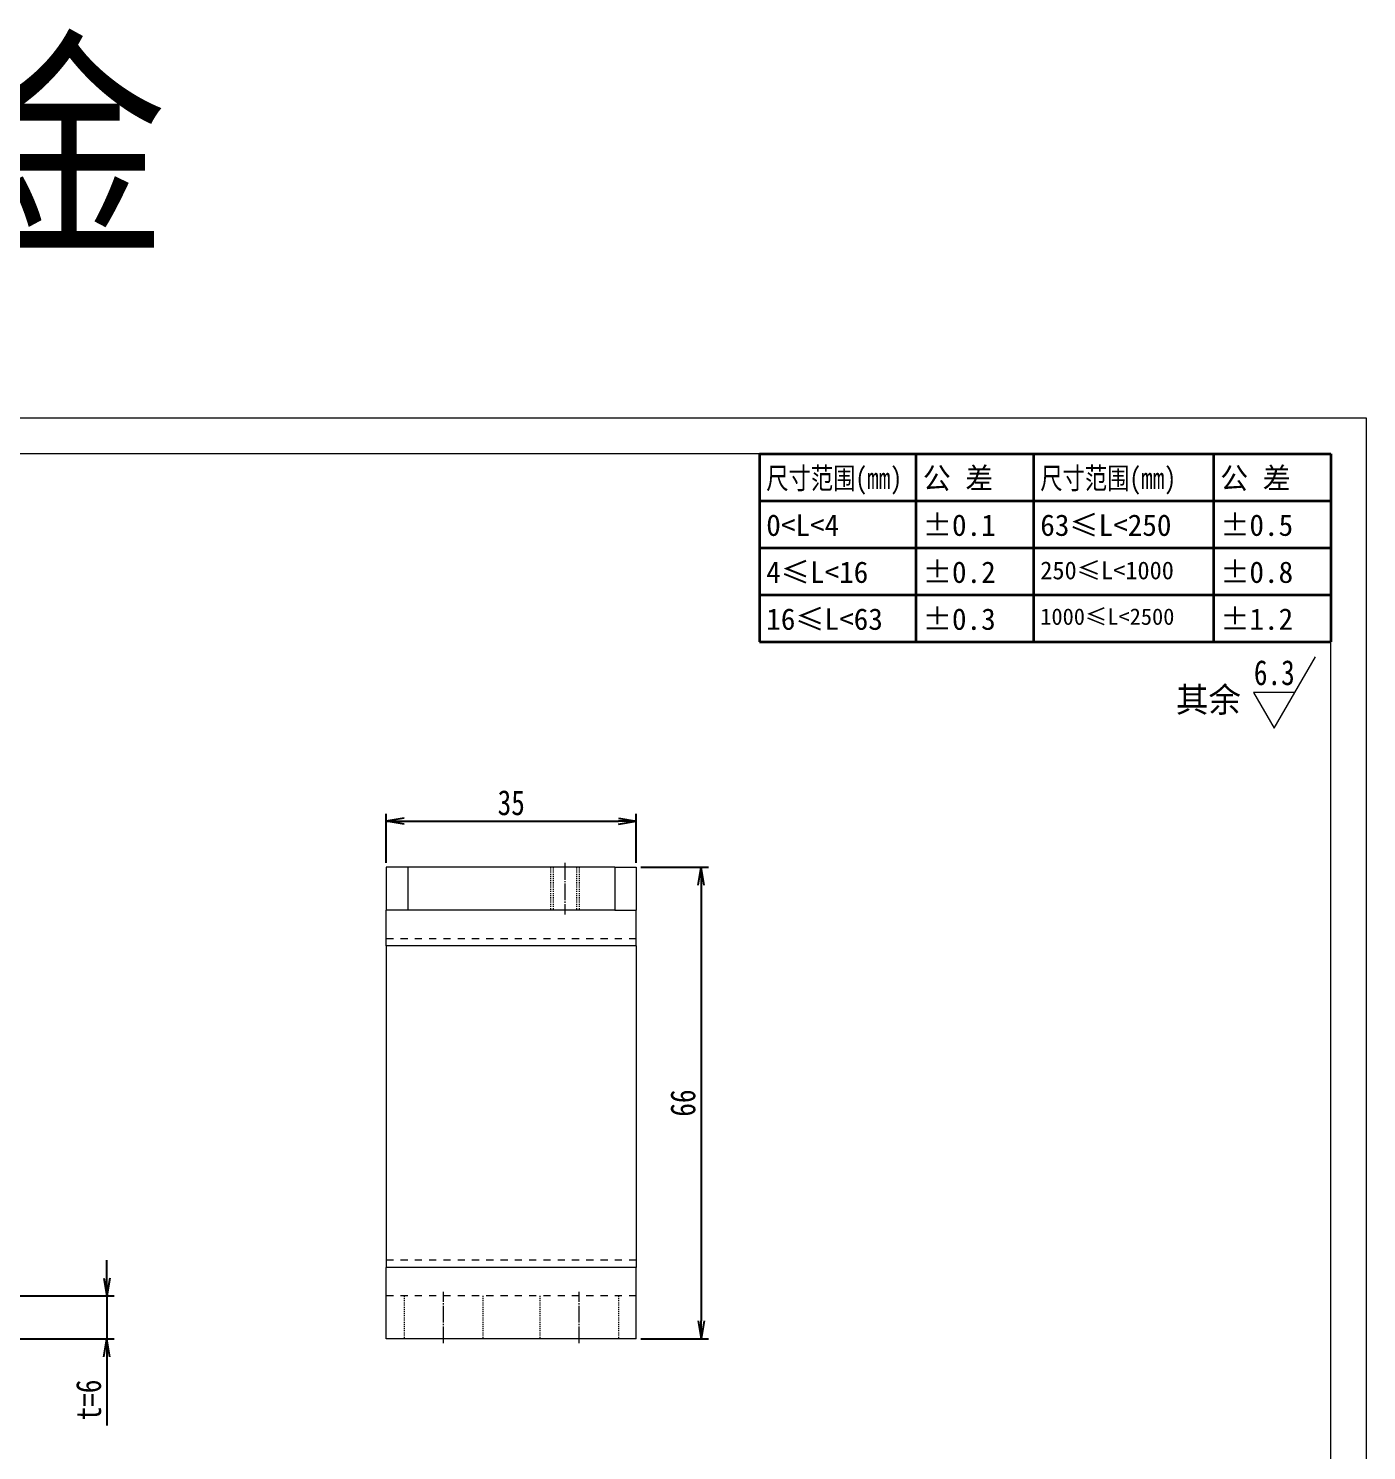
# Model space of a CAD drawing. Header units: millimetres. Extents: x -15766 to 80009, y -9701 to 15159.
# Drawn here: x -1893.4 to -1706, y 2991 to 3190 of the extents above; entities that cross this region are included whole.
import ezdxf
from ezdxf.enums import TextEntityAlignment as Align

# ---------------------------------------------------------------- set-up
doc = ezdxf.new("R2010")
doc.units = ezdxf.units.MM
doc.linetypes.add('CENTER-HOKUTO_1', pattern=[16, 13, -1, 1, -1])
doc.linetypes.add('HIDDEN-HOKUTO_1', pattern=[2, 1, -1])
doc.layers.get('DEFPOINTS').update_dxf_attribs({"lineweight": 18})
for name, color, linetype, lineweight in [('AM_7', 2, 'CENTER-HOKUTO_1', 18), ('AM_HID', 1, 'HIDDEN-HOKUTO_1', 18), ('AM_VIS', 7, 'Continuous', 18), ('CDRAFT0', 7, 'Continuous', 18), ('DIM', 253, 'Continuous', 20), ('title_frame', 7, 'Continuous', 18), ('word_dim', 9, 'Continuous', 18), ('尺寸线层', 3, 'Continuous', 18), ('粗实线层', 7, 'Continuous', 35), ('粗实线层_1', 7, 'Continuous', 15)]:
    doc.layers.add(name, color=color, linetype=linetype, lineweight=lineweight)
doc.styles.add('DIM', font='', dxfattribs={"width": 0.8})
doc.styles.get('DIM').set_extended_font_data('NSimSun')
doc.dimstyles.new('1-1$0', dxfattribs={"dimtxt": 3.5, "dimasz": 2.5, "dimexe": 1, "dimexo": 0.625, "dimgap": 0.8, "dimtad": 1, "dimdsep": 46, "dimtxsty": 'DIM', "dimblk": 'OPEN', "dimcen": 0, "dimdle": 5, "dimclrd": 256, "dimclre": 256, "dimclrt": 3, "dimazin": 3, "dimtfac": 0.5, "dimtmove": 0, "dimatfit": 3, "dimldrblk": 'OPEN', "dimfxl": 0, "dimtolj": 1, "dimarcsym": 0})

# ---------------------------------------------------------------- blocks, each defined once
blk = doc.blocks.new('*X1590')
at = {"layer": 'CDRAFT0'}
for p, q in [((420, 297), (0, 297)), ((420, 0), (420, 297))]:
    blk.add_line(p, q, dxfattribs=at)
at = {"layer": '粗实线层_1'}
for p, q in [((415, 292), (25, 292)), ((415, 5), (415, 292))]:
    blk.add_line(p, q, dxfattribs=at)
blk = doc.blocks.new('自由公差_1')
at = {"layer": '粗实线层'}
for p, q in [((-80, 0), (0, 0)), ((-80, 0), (-80, -26.3)), ((-58.08, 0), (-58.08, -26.3)), ((-41.64, 0), (-41.64, -26.3)), ((-16.44, 0), (-16.44, -26.3)), ((0, 0), (0, -26.3)), ((-80, -6.58), (0, -6.58)), ((-80, -13.15), (0, -13.15)), ((-80, -19.73), (0, -19.73)), ((-80, -26.3), (0, -26.3))]:
    blk.add_line(p, q, dxfattribs=at)
at = {"layer": '尺寸线层', "linetype": 'Continuous', "attachment_point": 1, "line_spacing_factor": 0.9}
for s, insert, char_height, width in [('{\\W0.8;尺寸范围(mm)}', (-79.04, -1.92), 3, 22.6032), ('公 差', (-57.12, -1.92), 3, 22.6032), ('{\\W0.8;尺寸范围(mm)}', (-40.68, -1.92), 3, 22.6032), ('公 差', (-15.48, -1.92), 3, 22.6032), ('0<L<4', (-79.04, -8.49), 3, 22.6032), ('%%P0.1', (-57.12, -8.49), 3, 12.7119), ('63≤L<250', (-40.68, -8.49), 3, 22.6032), ('%%P0.5', (-15.48, -8.49), 3, 12.5771), ('4≤L<16', (-79.04, -15.07), 3, 22.6032), ('%%P0.2', (-57.12, -15.07), 3, 12.4769), ('250≤L<1000', (-40.68, -15.07), 2.5, 22.6032), ('%%P0.8', (-15.48, -15.07), 3, 13.0759), ('16≤L<63', (-79.04, -21.64), 3, 22.6032), ('%%P0.3', (-57.12, -21.64), 3, 12.7119), ('1000≤L<2500', (-40.68, -21.64), 2.3, 22.6032), ('%%P1.2', (-15.48, -21.64), 3, 12.8764)]:
    blk.add_mtext(s, dxfattribs=dict(at, insert=insert, char_height=char_height, width=width))
blk = doc.blocks.new('_OPEN')
at = {"color": 0, "linetype": 'ByBlock', "lineweight": -2}
for p, q in [((-1, 0.166667), (0, 0)), ((-1, -0.166667), (0, 0)), ((0, 0), (-1, 0))]:
    blk.add_line(p, q, dxfattribs=at)
blk = doc.blocks.new('*D1597')
at = {"layer": 'DEFPOINTS', "color": 0, "transparency": 16777216}
for p in [(-1911.76, 3012.61), (-1911.76, 3006.61), (-1882.37, 3006.61)]:
    blk.add_point(p, dxfattribs=at)
at = {"layer": 'word_dim', "linetype": 'Continuous', "lineweight": -2, "transparency": 16777216}
for p, q in [((-1882.37, 3015.11), (-1882.37, 3017.61)), ((-1911.13, 3012.61), (-1881.37, 3012.61)), ((-1882.37, 3012.61), (-1882.37, 3006.61)), ((-1911.13, 3006.61), (-1881.37, 3006.61)), ((-1882.37, 3004.11), (-1882.37, 2994.49))]:
    blk.add_line(p, q, dxfattribs=at)
at = {"layer": 'word_dim', "lineweight": -2, "transparency": 16777216, "xscale": 2.5, "yscale": 2.5, "zscale": 2.5}
for p, rotation in [((-1882.37, 3012.61), 270), ((-1882.37, 3006.61), 90)]:
    blk.add_blockref('_OPEN', p, dxfattribs=dict(at, rotation=rotation))
at = {"layer": 'word_dim', "color": 3, "transparency": 16777216, "insert": (-1884.92, 2998.05), "char_height": 3.5, "attachment_point": 5, "rotation": 90, "style": 'DIM'}
blk.add_mtext('\\A1;t=6', dxfattribs=at)
blk = doc.blocks.new('*D1611')
at = {"layer": 'DEFPOINTS', "color": 0, "transparency": 16777216}
for p in [(-1808.27, 3079.08), (-1843.27, 3072.61), (-1808.27, 3072.61)]:
    blk.add_point(p, dxfattribs=at)
at = {"layer": 'word_dim', "linetype": 'Continuous', "lineweight": -2, "transparency": 16777216}
for p, q in [((-1843.27, 3073.23), (-1843.27, 3080.08)), ((-1808.27, 3073.23), (-1808.27, 3080.08)), ((-1840.77, 3079.08), (-1810.77, 3079.08))]:
    blk.add_line(p, q, dxfattribs=at)
at = {"layer": 'word_dim', "lineweight": -2, "transparency": 16777216, "xscale": 2.5, "yscale": 2.5, "zscale": 2.5, "rotation": 180}
blk.add_blockref('_OPEN', (-1843.27, 3079.08), dxfattribs=at)
at = {"layer": 'word_dim', "lineweight": -2, "transparency": 16777216, "xscale": 2.5, "yscale": 2.5, "zscale": 2.5}
blk.add_blockref('_OPEN', (-1808.27, 3079.08), dxfattribs=at)
at = {"layer": 'word_dim', "color": 3, "transparency": 16777216, "insert": (-1825.77, 3081.63), "char_height": 3.5, "attachment_point": 5, "style": 'DIM'}
blk.add_mtext('\\A1;35', dxfattribs=at)
blk = doc.blocks.new('*D1612')
at = {"layer": 'DEFPOINTS', "color": 0, "transparency": 16777216}
for p in [(-1808.27, 3072.61), (-1808.27, 3006.61), (-1799.17, 3006.61)]:
    blk.add_point(p, dxfattribs=at)
at = {"layer": 'word_dim', "linetype": 'Continuous', "lineweight": -2, "transparency": 16777216}
for p, q in [((-1807.64, 3072.61), (-1798.17, 3072.61)), ((-1799.17, 3070.11), (-1799.17, 3009.11)), ((-1807.64, 3006.61), (-1798.17, 3006.61))]:
    blk.add_line(p, q, dxfattribs=at)
at = {"layer": 'word_dim', "lineweight": -2, "transparency": 16777216, "xscale": 2.5, "yscale": 2.5, "zscale": 2.5}
for p, rotation in [((-1799.17, 3072.61), 90), ((-1799.17, 3006.61), 270)]:
    blk.add_blockref('_OPEN', p, dxfattribs=dict(at, rotation=rotation))
at = {"layer": 'word_dim', "color": 3, "transparency": 16777216, "insert": (-1801.72, 3039.61), "char_height": 3.5, "attachment_point": 5, "rotation": 90, "style": 'DIM'}
blk.add_mtext('\\A1;66', dxfattribs=at)

msp = doc.modelspace()

# ---------------------------------------------------------------- linework, layer by layer
at = {"layer": 'AM_7', "ltscale": 0.180014}
msp.add_line((-1818.26624, 3073.20862), (-1818.26624, 3066.00806), dxfattribs=at)
at = {"layer": 'AM_7', "ltscale": 0.180002}
for p, q in [((-1835.26624, 3006.00855), (-1835.26624, 3013.20862)), ((-1816.26624, 3006.00855), (-1816.26624, 3013.20862))]:
    msp.add_line(p, q, dxfattribs=at)
at = {"layer": 'AM_HID', "ltscale": 0.15}
for p, q in [((-1820.26624, 3072.60865), (-1820.26624, 3066.60865)), ((-1820.26624, 3072.60865), (-1820.26624, 3066.60865)), ((-1819.88709, 3072.60865), (-1819.88709, 3066.60865)), ((-1819.88709, 3072.60865), (-1819.88709, 3066.60865)), ((-1816.64515, 3072.60865), (-1816.64515, 3066.60865)), ((-1816.64515, 3072.60865), (-1816.64515, 3066.60865)), ((-1816.26624, 3072.60865), (-1816.26624, 3066.60865)), ((-1816.26624, 3072.60865), (-1816.26624, 3066.60865)), ((-1840.76624, 3012.60865), (-1840.76624, 3006.60865)), ((-1829.76624, 3012.60865), (-1829.76624, 3006.60865)), ((-1821.76624, 3012.60865), (-1821.76624, 3006.60865)), ((-1810.76624, 3012.60865), (-1810.76624, 3006.60865))]:
    msp.add_line(p, q, dxfattribs=at)
at = {"layer": 'AM_HID'}
for p, q in [((-1808.26624, 3062.60865), (-1843.26624, 3062.60865)), ((-1808.26624, 3017.60865), (-1843.26624, 3017.60865)), ((-1808.26624, 3012.60865), (-1843.26624, 3012.60865))]:
    msp.add_line(p, q, dxfattribs=at)
at = {"layer": 'AM_VIS', "ltscale": 0.075}
for p, q in [((-1840.26624, 3072.60865), (-1843.26624, 3072.60865)), ((-1811.26624, 3072.60865), (-1808.26624, 3072.60865)), ((-1840.26624, 3066.60865), (-1843.26624, 3066.60865)), ((-1811.26624, 3066.60865), (-1808.26624, 3066.60865))]:
    msp.add_line(p, q, dxfattribs=at)
at = {"layer": 'AM_VIS', "ltscale": 0.15}
for p, q in [((-1843.26624, 3072.60865), (-1843.26624, 3066.60865)), ((-1840.26624, 3072.60865), (-1840.26624, 3066.60865)), ((-1811.26624, 3072.60865), (-1811.26624, 3066.60865)), ((-1808.26624, 3072.60865), (-1808.26624, 3066.60865))]:
    msp.add_line(p, q, dxfattribs=at)
at = {"layer": 'AM_VIS'}
for p, q in [((-1811.26624, 3072.60865), (-1840.26624, 3072.60865)), ((-1811.26624, 3066.60865), (-1840.26624, 3066.60865)), ((-1808.26624, 3061.60865), (-1843.26624, 3061.60865)), ((-1843.26624, 3061.60865), (-1843.26624, 3016.60865)), ((-1808.26624, 3061.60865), (-1808.26624, 3016.60865)), ((-1808.26624, 3016.60865), (-1843.26624, 3016.60865)), ((-1808.26624, 3006.60865), (-1843.26624, 3006.60865))]:
    msp.add_line(p, q, dxfattribs=at)
at = {"layer": 'AM_VIS', "ltscale": 0.125}
for p, q in [((-1843.26624, 3061.60865), (-1843.26624, 3066.60865)), ((-1808.26624, 3061.60865), (-1808.26624, 3066.60865))]:
    msp.add_line(p, q, dxfattribs=at)
at = {"layer": 'AM_VIS', "ltscale": 0.25}
for p, q in [((-1843.26624, 3006.60865), (-1843.26624, 3016.60865)), ((-1808.26624, 3006.60865), (-1808.26624, 3016.60865))]:
    msp.add_line(p, q, dxfattribs=at)
at = {"layer": 'DIM'}
for p, q in [((-1718.97537, 3092.05697), (-1713.20187, 3102.05697)), ((-1716.08862, 3097.05697), (-1721.86212, 3097.05697)), ((-1721.86212, 3097.05697), (-1718.97537, 3092.05697))]:
    msp.add_line(p, q, dxfattribs=at)

# ---------------------------------------------------------------- block references
at = {"layer": 'title_frame'}
for name, p in [('*X1590', (-2126.03049, 2838.48453)), ('自由公差_1', (-1711.03049, 3130.48453))]:
    msp.add_blockref(name, p, dxfattribs=at)

# ---------------------------------------------------------------- texts
at = {"layer": 'DIM', "insert": (-1928.53146, 3186.06505), "char_height": 25, "width": 104.980501, "attachment_point": 1, "style": 'DIM'}
msp.add_mtext('{\\C3;钣金}', dxfattribs=at)
at = {"layer": 'DIM', "color": 2, "style": 'DIM', "width": 0.8}
msp.add_attdef('6.3', text='0.0', height=3.5, dxfattribs=at).set_placement((-1716.08862, 3097.05697), align=Align.BOTTOM_RIGHT)
at = {"layer": 'word_dim', "linetype": 'Continuous', "insert": (-1732.71533, 3097.82283), "char_height": 3.5, "width": 10.860604, "attachment_point": 1}
msp.add_mtext('{\\C3;其余}', dxfattribs=at)

# ---------------------------------------------------------------- dimensions: what is measured, and where the dimension line sits
at = {"layer": 'word_dim', "color": 3, "true_color": 0x00ff00}
dim = msp.add_linear_dim(base=(-1808.26624, 3079.08196), p1=(-1843.26624, 3072.60865), p2=(-1808.26624, 3072.60865), dimstyle='1-1$0', dxfattribs=at)
dim.commit()
dim.dimension.update_dxf_attribs({"geometry": '*D1611', "text_midpoint": (-1825.76624, 3081.63196)})
dim = msp.add_linear_dim(base=(-1799.16885, 3006.60865), p1=(-1808.26624, 3072.60865), p2=(-1808.26624, 3006.60865), angle=90, dimstyle='1-1$0', dxfattribs=at)
dim.commit()
dim.dimension.update_dxf_attribs({"geometry": '*D1612', "text_midpoint": (-1801.71885, 3039.60865)})
dim = msp.add_linear_dim(base=(-1882.37307, 3006.60865), p1=(-1911.75892, 3012.60865), p2=(-1911.75892, 3006.60865), angle=90, text='t=<>', dimstyle='1-1$0', dxfattribs=at)
dim.commit()
dim.dimension.update_dxf_attribs({"geometry": '*D1597', "text_midpoint": (-1884.92307, 2998.04754)})

doc.saveas('drawing.dxf')
